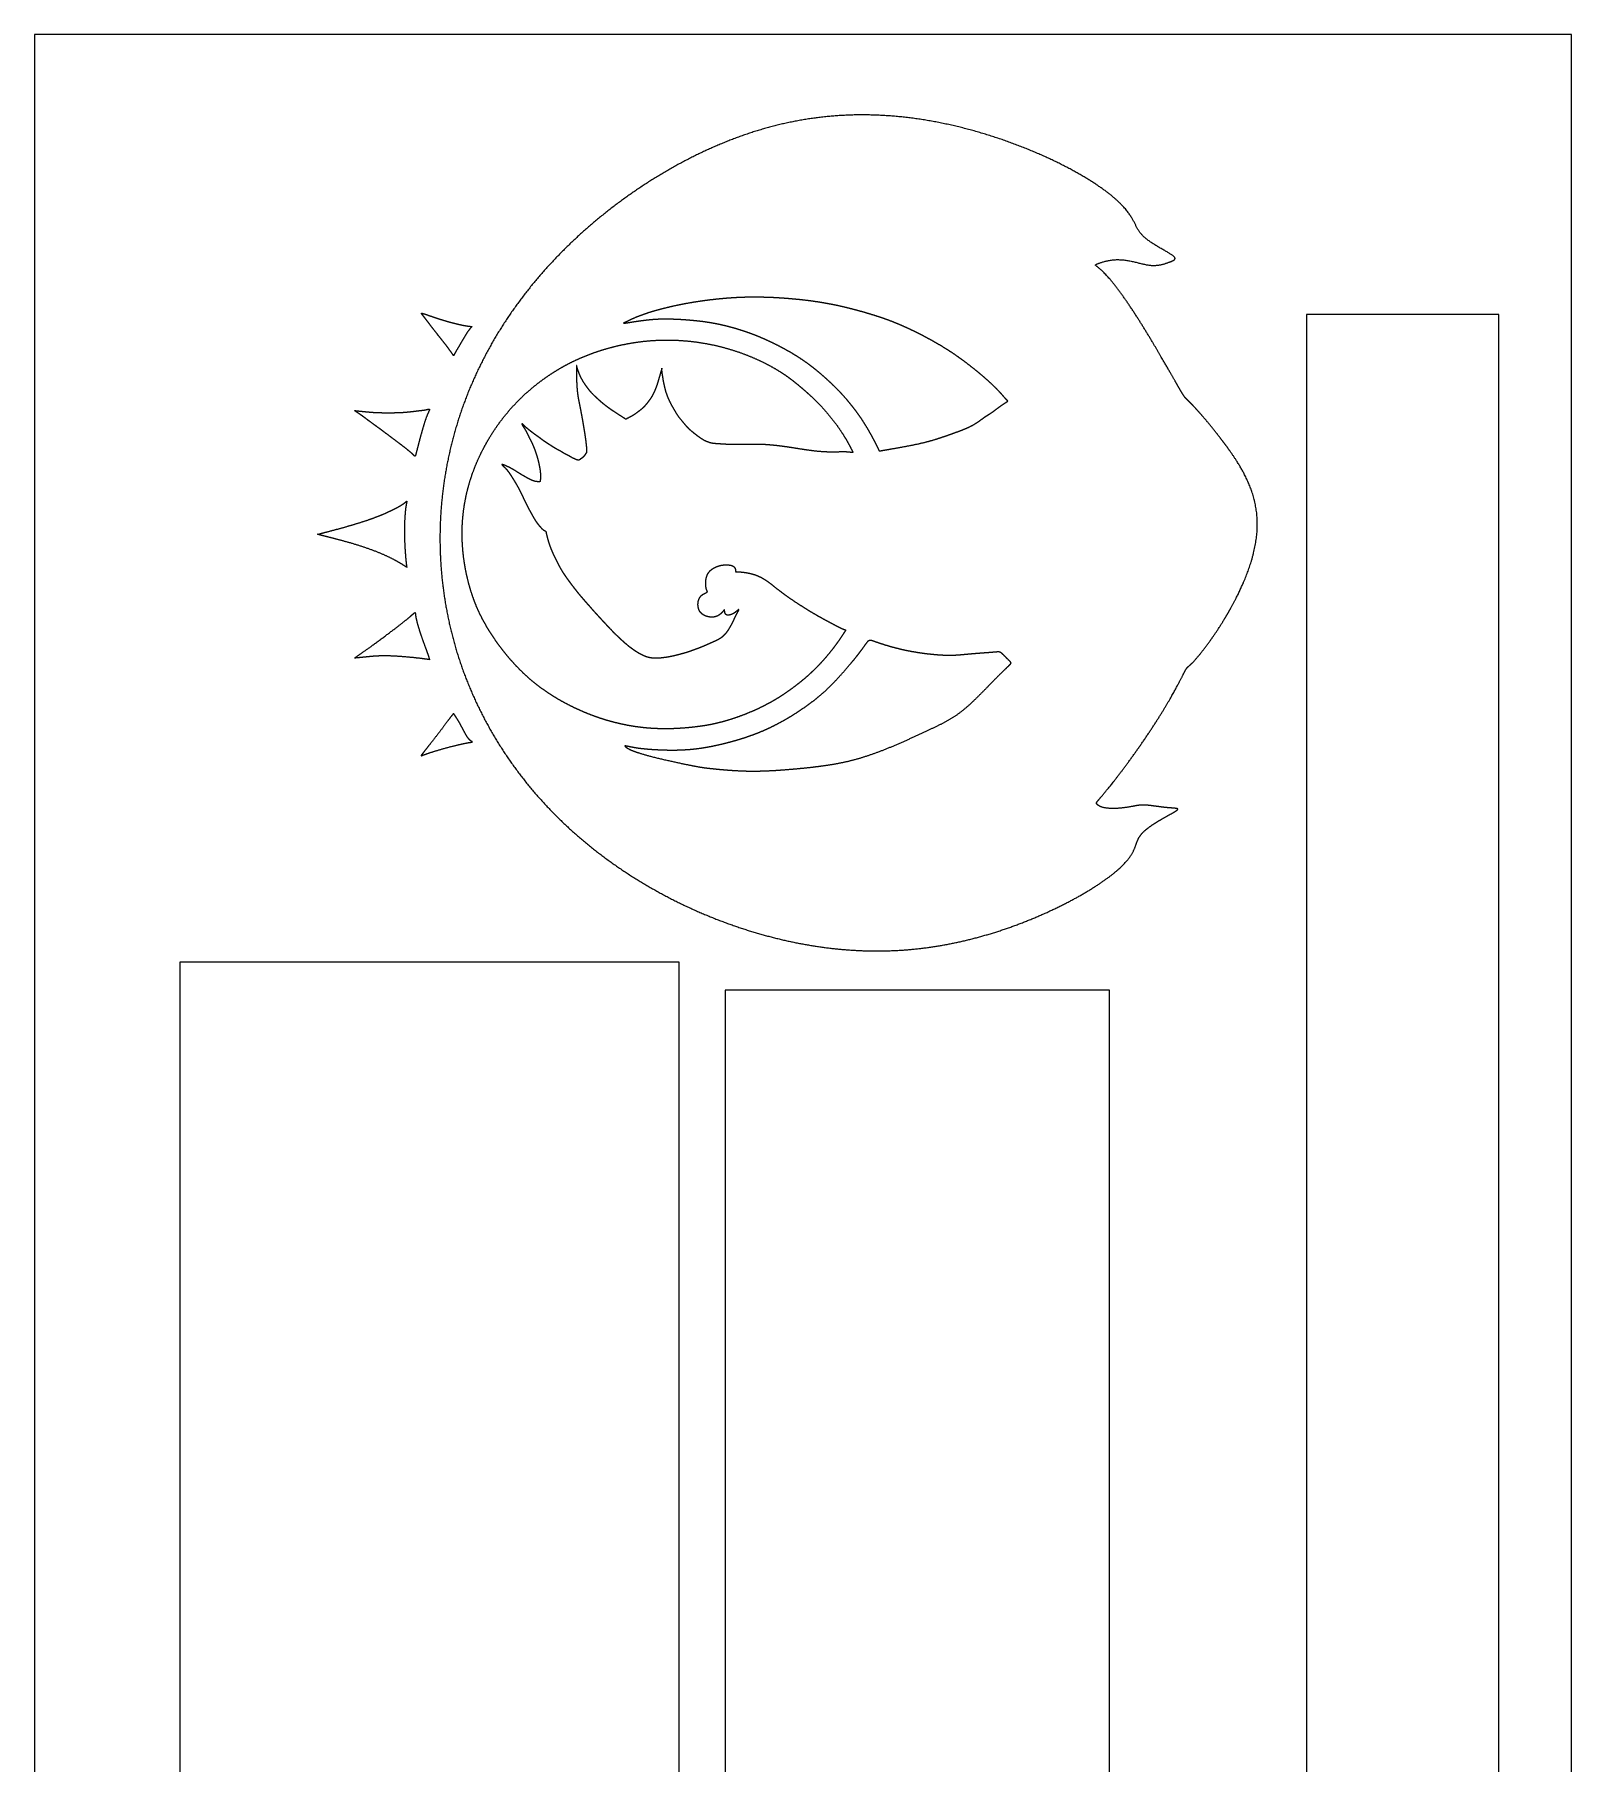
# Model space of a CAD drawing. Header units: centimetres. Extents: x 0 to 4, y 0 to 9.
# Drawn here: x 0 to 4, y 4.5 to 9 of the extents above; entities that cross this region are included whole.
import ezdxf

# ---------------------------------------------------------------- set-up
doc = ezdxf.new("R2010")
doc.units = ezdxf.units.CM
doc.header["$MEASUREMENT"] = 0
doc.layers.add('Chaveiro_TT v3_Sketch1', color=7, linetype='Continuous')
doc.layers.add('Chaveiro_TT v3_Sketch2', color=7, linetype='Continuous')

msp = doc.modelspace()

# ---------------------------------------------------------------- linework, layer by layer
at = {"layer": 'Chaveiro_TT v3_Sketch1'}
for p, q in [((4, 9), (0, 9)), ((0, 9), (0, 0)), ((4, 0), (4, 9)), ((3.3107, 8.2717), (3.3107, 0.7844)), ((3.8107, 8.2717), (3.3107, 8.2717)), ((3.8107, 0.7844), (3.8107, 8.2717)), ((0.378, 6.5858), (0.378, 2.4071)), ((1.678, 6.5858), (0.378, 6.5858)), ((1.678, 2.4071), (1.678, 6.5858)), ((2.7978, 6.5131), (1.7978, 6.5131)), ((1.7978, 6.5131), (1.7978, 2.4183)), ((2.7978, 2.4183), (2.7978, 6.5131))]:
    msp.add_line(p, q, dxfattribs=at)
at = {"layer": 'Chaveiro_TT v3_Sketch2'}
for points in [[(2.9748, 6.9824), (2.9739, 6.9814), (2.9706, 6.9788), (2.9611, 6.9732), (2.941, 6.9624), (2.9119, 6.9456), (2.888, 6.9283), (2.8742, 6.9123), (2.8682, 6.8971), (2.8638, 6.8809), (2.8544, 6.8622), (2.8365, 6.8403), (2.8085, 6.8152), (2.7705, 6.7879), (2.7238, 6.7594), (2.6705, 6.7311), (2.6125, 6.7043), (2.5515, 6.68), (2.4886, 6.6589), (2.4247, 6.6415), (2.3603, 6.6282), (2.2957, 6.6192), (2.2309, 6.6145), (2.1661, 6.6141), (2.1011, 6.6179), (2.036, 6.6258), (1.9706, 6.6376), (1.9052, 6.6534), (1.8399, 6.673), (1.775, 6.6963), (1.7108, 6.7234), (1.6477, 6.7542), (1.5859, 6.7886), (1.526, 6.8266), (1.4683, 6.8681), (1.4132, 6.913), (1.3611, 6.9613), (1.3122, 7.0128), (1.2669, 7.0673), (1.2255, 7.1247), (1.1881, 7.1847), (1.155, 7.2473), (1.1263, 7.312), (1.1023, 7.3786), (1.0829, 7.4469), (1.0685, 7.5165), (1.0589, 7.5871), (1.0543, 7.6583), (1.0547, 7.7297), (1.06, 7.8009), (1.0704, 7.8716), (1.0857, 7.9414), (1.1057, 8.0099), (1.1305, 8.0768), (1.1599, 8.1417), (1.1935, 8.2045), (1.2313, 8.2648), (1.273, 8.3226), (1.3182, 8.3777), (1.3666, 8.43), (1.4179, 8.4794), (1.4719, 8.5259), (1.5281, 8.5695), (1.5865, 8.6098), (1.6467, 8.647), (1.7087, 8.6806), (1.7723, 8.7106), (1.8376, 8.7365), (1.9048, 8.758), (1.9738, 8.7746), (2.0449, 8.7859), (2.1179, 8.7917), (2.1927, 8.7916), (2.269, 8.7856), (2.3462, 8.7738), (2.4234, 8.7564), (2.4994, 8.734), (2.5726, 8.7076), (2.6409, 8.6783), (2.7022, 8.6475), (2.7546, 8.6167), (2.7966, 8.5873), (2.8275, 8.5603), (2.848, 8.5365), (2.8602, 8.5162), (2.8679, 8.4987), (2.877, 8.4829), (2.8925, 8.4674), (2.916, 8.4519), (2.9424, 8.4372), (2.9634, 8.4253), (2.9718, 8.4171), (2.9659, 8.4121), (2.9522, 8.4071), (2.9357, 8.4014), (2.9174, 8.398), (2.8968, 8.3995), (2.8733, 8.4056), (2.8476, 8.4123), (2.821, 8.4156), (2.7958, 8.413), (2.7751, 8.4068), (2.7622, 8.4016), (2.7591, 8.3999), (2.7653, 8.3965), (2.7793, 8.3852), (2.7995, 8.3637), (2.8246, 8.3317), (2.8529, 8.2909), (2.8826, 8.2445), (2.9118, 8.1963), (2.9384, 8.1508), (2.9607, 8.1119), (2.9773, 8.0825), (2.9883, 8.0637), (2.9946, 8.0544), (2.9993, 8.0499), (3.0069, 8.0432), (3.02, 8.0295), (3.0392, 8.0078), (3.0635, 7.9787), (3.091, 7.9443), (3.1189, 7.9065), (3.1446, 7.8661), (3.1656, 7.8233), (3.1795, 7.7778), (3.1848, 7.729), (3.1805, 7.677), (3.1666, 7.622), (3.1444, 7.5655), (3.1165, 7.5103), (3.0862, 7.4598), (3.0572, 7.4175), (3.0327, 7.3858), (3.015, 7.3658), (3.0047, 7.3563), (2.9998, 7.3528), (2.9962, 7.3476), (2.9898, 7.3346), (2.9779, 7.3112), (2.9593, 7.277), (2.9338, 7.2339), (2.9026, 7.1852), (2.8683, 7.1352), (2.8342, 7.0886), (2.8041, 7.0496), (2.781, 7.0215), (2.767, 7.0052), (2.7622, 6.9992), (2.764, 6.9979), (2.768, 6.9934), (2.7783, 6.9878), (2.7977, 6.9849), (2.8223, 6.9855), (2.846, 6.9887), (2.8642, 6.9924), (2.8785, 6.9949), (2.8933, 6.9948), (2.9124, 6.9922), (2.9351, 6.9889), (2.9578, 6.9867), (2.9714, 6.9862), (2.9758, 6.9851), (2.9756, 6.9835), (2.9748, 6.9824)], [(2.5278, 8.0423), (2.5268, 8.0417), (2.5247, 8.0404), (2.5208, 8.0379), (2.5147, 8.0336), (2.5063, 8.0273), (2.498, 8.0211), (2.4906, 8.0157), (2.4843, 8.0116), (2.4789, 8.0084), (2.474, 8.0053), (2.469, 8.0017), (2.4634, 7.9975), (2.4568, 7.9926), (2.4489, 7.9874), (2.4398, 7.9822), (2.4295, 7.9771), (2.4183, 7.9723), (2.4068, 7.9679), (2.3951, 7.9637), (2.3837, 7.9596), (2.3725, 7.9557), (2.3612, 7.9518), (2.3495, 7.9479), (2.3368, 7.944), (2.3228, 7.9401), (2.3071, 7.9363), (2.2899, 7.9326), (2.2717, 7.929), (2.2536, 7.9257), (2.2366, 7.9228), (2.2221, 7.9202), (2.2109, 7.9183), (2.2034, 7.9169), (2.1995, 7.9164), (2.198, 7.9167), (2.1973, 7.9179), (2.1964, 7.9199), (2.1952, 7.9225), (2.1938, 7.9257), (2.1917, 7.9299), (2.1889, 7.9356), (2.1852, 7.9427), (2.1808, 7.951), (2.1758, 7.9602), (2.1704, 7.9698), (2.1647, 7.9794), (2.1588, 7.989), (2.1528, 7.9983), (2.1466, 8.0074), (2.1402, 8.0164), (2.1336, 8.0253), (2.1267, 8.0342), (2.1195, 8.0431), (2.112, 8.052), (2.1041, 8.061), (2.0958, 8.07), (2.0871, 8.0789), (2.0782, 8.0877), (2.069, 8.0965), (2.0597, 8.105), (2.0503, 8.1134), (2.0409, 8.1215), (2.0314, 8.1293), (2.0218, 8.1368), (2.012, 8.1442), (2.0021, 8.1513), (1.9918, 8.1582), (1.9812, 8.165), (1.9703, 8.1716), (1.9593, 8.1779), (1.9481, 8.1841), (1.937, 8.19), (1.9259, 8.1955), (1.915, 8.2008), (1.9042, 8.2058), (1.8936, 8.2105), (1.883, 8.215), (1.8722, 8.2193), (1.8613, 8.2234), (1.8501, 8.2273), (1.8387, 8.231), (1.8272, 8.2346), (1.8155, 8.2379), (1.8038, 8.2411), (1.7922, 8.2439), (1.7806, 8.2465), (1.7691, 8.2488), (1.7577, 8.2508), (1.7463, 8.2526), (1.7348, 8.2541), (1.7233, 8.2554), (1.7116, 8.2565), (1.7, 8.2575), (1.6883, 8.2584), (1.6767, 8.2591), (1.665, 8.2596), (1.6533, 8.26), (1.6413, 8.2602), (1.6289, 8.26), (1.616, 8.2594), (1.6025, 8.2583), (1.5887, 8.2568), (1.575, 8.255), (1.562, 8.253), (1.5507, 8.2512), (1.5418, 8.2498), (1.5358, 8.2489), (1.5327, 8.2486), (1.532, 8.2487), (1.5328, 8.2491), (1.535, 8.2499), (1.5387, 8.2516), (1.5439, 8.2542), (1.5508, 8.2576), (1.5592, 8.2615), (1.5691, 8.2656), (1.5802, 8.2699), (1.5923, 8.2741), (1.605, 8.2781), (1.618, 8.2819), (1.6312, 8.2855), (1.6444, 8.2888), (1.6575, 8.2919), (1.6706, 8.2948), (1.6838, 8.2975), (1.6971, 8.3), (1.7106, 8.3024), (1.7245, 8.3046), (1.7387, 8.3067), (1.7532, 8.3086), (1.7679, 8.3104), (1.7827, 8.3119), (1.7975, 8.3133), (1.8123, 8.3144), (1.827, 8.3153), (1.8416, 8.3159), (1.856, 8.3163), (1.8703, 8.3165), (1.8844, 8.3164), (1.8984, 8.3161), (1.9123, 8.3157), (1.9262, 8.3151), (1.94, 8.3143), (1.9539, 8.3133), (1.9677, 8.3122), (1.9815, 8.311), (1.9954, 8.3096), (2.0092, 8.308), (2.0231, 8.3062), (2.0369, 8.3042), (2.0508, 8.302), (2.0645, 8.2996), (2.0782, 8.297), (2.0918, 8.2942), (2.1052, 8.2912), (2.1183, 8.288), (2.1312, 8.2847), (2.1437, 8.2814), (2.1558, 8.278), (2.1676, 8.2746), (2.1791, 8.2711), (2.1903, 8.2676), (2.2013, 8.264), (2.2122, 8.2603), (2.2231, 8.2563), (2.2341, 8.2521), (2.2453, 8.2476), (2.2567, 8.2428), (2.2683, 8.2376), (2.2802, 8.2321), (2.2923, 8.2263), (2.3045, 8.2202), (2.3168, 8.2138), (2.329, 8.2072), (2.3411, 8.2005), (2.3529, 8.1938), (2.3642, 8.187), (2.3751, 8.1803), (2.3855, 8.1736), (2.3954, 8.1669), (2.4048, 8.1603), (2.414, 8.1537), (2.4229, 8.1471), (2.4317, 8.1403), (2.4406, 8.1334), (2.4495, 8.1263), (2.4586, 8.1188), (2.4678, 8.1111), (2.477, 8.1031), (2.4861, 8.095), (2.4947, 8.087), (2.5025, 8.0793), (2.5094, 8.0723), (2.515, 8.0662), (2.5196, 8.0609), (2.5234, 8.0564), (2.5268, 8.0527), (2.53, 8.0496), (2.5324, 8.0473), (2.5333, 8.0458), (2.5323, 8.0449), (2.5304, 8.0439), (2.5287, 8.0429), (2.5278, 8.0423)], [(1.0915, 8.1662), (1.0917, 8.1666), (1.0923, 8.1676), (1.0933, 8.1695), (1.0953, 8.1729), (1.0986, 8.1786), (1.1027, 8.1855), (1.1072, 8.1932), (1.112, 8.2013), (1.1167, 8.2093), (1.1213, 8.217), (1.1256, 8.2238), (1.1294, 8.2295), (1.1328, 8.234), (1.1355, 8.2371), (1.1375, 8.239), (1.1386, 8.24), (1.1386, 8.2403), (1.1374, 8.2403), (1.135, 8.2405), (1.1315, 8.2408), (1.1271, 8.2413), (1.1221, 8.2421), (1.1167, 8.2431), (1.111, 8.2443), (1.1052, 8.2455), (1.0994, 8.2469), (1.0936, 8.2483), (1.0877, 8.2498), (1.0818, 8.2514), (1.0756, 8.2531), (1.069, 8.255), (1.0621, 8.2571), (1.0546, 8.2594), (1.0467, 8.262), (1.0386, 8.2647), (1.0307, 8.2674), (1.0233, 8.2699), (1.0169, 8.2721), (1.0119, 8.2738), (1.0086, 8.2747), (1.007, 8.2747), (1.007, 8.2738), (1.0082, 8.272), (1.0103, 8.2693), (1.0131, 8.2658), (1.0164, 8.2616), (1.02, 8.2569), (1.0239, 8.2518), (1.0279, 8.2464), (1.0321, 8.2409), (1.0364, 8.2353), (1.0409, 8.2295), (1.0456, 8.2236), (1.0503, 8.2176), (1.0552, 8.2114), (1.0602, 8.2052), (1.0651, 8.1991), (1.0697, 8.1931), (1.0741, 8.1874), (1.078, 8.1822), (1.0813, 8.1775), (1.0841, 8.1736), (1.0863, 8.1704), (1.088, 8.168), (1.0893, 8.1664), (1.0902, 8.1654), (1.0907, 8.1648), (1.0908, 8.1645), (1.0907, 8.1642), (1.0905, 8.164), (1.0906, 8.1644), (1.0909, 8.1651), (1.0913, 8.1658), (1.0915, 8.1662)], [(2.1096, 7.4506), (2.1092, 7.4508), (2.1083, 7.4511), (2.1066, 7.4517), (2.1034, 7.453), (2.0983, 7.4554), (2.0923, 7.4583), (2.0858, 7.4617), (2.0791, 7.4652), (2.0724, 7.4688), (2.0658, 7.4723), (2.0593, 7.4758), (2.0527, 7.4793), (2.046, 7.483), (2.0391, 7.4869), (2.0317, 7.4911), (2.0238, 7.4957), (2.0155, 7.5007), (2.0067, 7.506), (1.9977, 7.5117), (1.9885, 7.5176), (1.9793, 7.5236), (1.9704, 7.5297), (1.9618, 7.5356), (1.9537, 7.5414), (1.9463, 7.5469), (1.9395, 7.552), (1.9333, 7.5568), (1.9278, 7.5612), (1.9227, 7.5652), (1.918, 7.569), (1.9136, 7.5724), (1.9093, 7.5756), (1.905, 7.5786), (1.9008, 7.5814), (1.8966, 7.584), (1.8924, 7.5864), (1.888, 7.5886), (1.8835, 7.5907), (1.8787, 7.5927), (1.8732, 7.5946), (1.8671, 7.5963), (1.8603, 7.5979), (1.8529, 7.5994), (1.8453, 7.6006), (1.8382, 7.6013), (1.8322, 7.6016), (1.8279, 7.6015), (1.8254, 7.6011), (1.8247, 7.601), (1.8248, 7.602), (1.8248, 7.6046), (1.8242, 7.6082), (1.8227, 7.612), (1.8202, 7.6151), (1.8169, 7.6173), (1.8129, 7.6187), (1.8085, 7.6194), (1.8039, 7.6198), (1.7992, 7.6199), (1.7944, 7.6197), (1.7895, 7.6191), (1.7846, 7.6182), (1.7796, 7.6168), (1.7747, 7.6149), (1.7699, 7.6127), (1.7654, 7.6101), (1.7613, 7.6071), (1.7577, 7.6039), (1.7546, 7.6002), (1.752, 7.5961), (1.7499, 7.5915), (1.7484, 7.5865), (1.7474, 7.5812), (1.7468, 7.5756), (1.7467, 7.5701), (1.747, 7.5649), (1.7476, 7.5603), (1.7486, 7.5565), (1.7496, 7.5535), (1.7507, 7.5515), (1.7513, 7.5503), (1.751, 7.5493), (1.7495, 7.5483), (1.747, 7.5469), (1.7437, 7.5453), (1.7403, 7.5435), (1.737, 7.5413), (1.7341, 7.5386), (1.7316, 7.5354), (1.7296, 7.5317), (1.728, 7.5274), (1.727, 7.5226), (1.7265, 7.5177), (1.7267, 7.5127), (1.7275, 7.5078), (1.7289, 7.5033), (1.7309, 7.4991), (1.7335, 7.4954), (1.7367, 7.4922), (1.7404, 7.4895), (1.7446, 7.4873), (1.7492, 7.4856), (1.7541, 7.4843), (1.7592, 7.4835), (1.7646, 7.4834), (1.7699, 7.484), (1.7751, 7.4855), (1.7801, 7.488), (1.7847, 7.4913), (1.7886, 7.495), (1.7917, 7.4985), (1.7939, 7.5014), (1.7952, 7.503), (1.7958, 7.5029), (1.796, 7.501), (1.7962, 7.4981), (1.7967, 7.4951), (1.7976, 7.4928), (1.7988, 7.4912), (1.8001, 7.49), (1.8016, 7.4891), (1.8036, 7.4886), (1.8062, 7.4887), (1.8092, 7.4893), (1.8122, 7.49), (1.815, 7.4909), (1.8178, 7.4923), (1.8209, 7.4942), (1.8244, 7.4969), (1.828, 7.4998), (1.8311, 7.5023), (1.833, 7.5037), (1.8335, 7.5034), (1.8326, 7.5013), (1.8308, 7.4979), (1.8286, 7.4936), (1.8261, 7.4888), (1.8238, 7.4841), (1.8217, 7.4798), (1.8199, 7.476), (1.8183, 7.4726), (1.8167, 7.4694), (1.8151, 7.4661), (1.8132, 7.4627), (1.8113, 7.4591), (1.8091, 7.4555), (1.8069, 7.4519), (1.8046, 7.4484), (1.8022, 7.4452), (1.7997, 7.4421), (1.7971, 7.4391), (1.7944, 7.4364), (1.7915, 7.4338), (1.7884, 7.4314), (1.7851, 7.4292), (1.7816, 7.4271), (1.778, 7.4253), (1.7745, 7.4236), (1.7712, 7.422), (1.7681, 7.4206), (1.7651, 7.4193), (1.7621, 7.4179), (1.759, 7.4165), (1.7557, 7.415), (1.7524, 7.4135), (1.7492, 7.4121), (1.7459, 7.4107), (1.7428, 7.4094), (1.7398, 7.4081), (1.7368, 7.4069), (1.7338, 7.4057), (1.7309, 7.4045), (1.728, 7.4034), (1.725, 7.4023), (1.722, 7.4012), (1.7188, 7.4001), (1.7154, 7.3988), (1.7118, 7.3975), (1.7081, 7.3962), (1.7045, 7.3949), (1.7011, 7.3937), (1.6978, 7.3927), (1.6945, 7.3916), (1.6909, 7.3906), (1.6871, 7.3896), (1.6832, 7.3885), (1.6793, 7.3875), (1.6757, 7.3866), (1.6725, 7.3857), (1.6695, 7.3849), (1.6664, 7.3841), (1.6627, 7.3833), (1.658, 7.3823), (1.6525, 7.3812), (1.6461, 7.3801), (1.6391, 7.3791), (1.6319, 7.3782), (1.6246, 7.3776), (1.6176, 7.3774), (1.611, 7.3775), (1.6048, 7.3781), (1.599, 7.3792), (1.5935, 7.3807), (1.5882, 7.3826), (1.5829, 7.3849), (1.5777, 7.3875), (1.5724, 7.3904), (1.5672, 7.3936), (1.5621, 7.3969), (1.557, 7.4004), (1.552, 7.404), (1.5472, 7.4077), (1.5425, 7.4115), (1.5379, 7.4153), (1.5333, 7.4192), (1.5289, 7.4233), (1.5244, 7.4273), (1.52, 7.4315), (1.5156, 7.4357), (1.5112, 7.4401), (1.5067, 7.4445), (1.5024, 7.4489), (1.498, 7.4534), (1.4937, 7.4579), (1.4895, 7.4625), (1.4853, 7.4669), (1.4813, 7.4713), (1.4773, 7.4756), (1.4734, 7.4798), (1.4696, 7.4839), (1.4659, 7.488), (1.4622, 7.4921), (1.4584, 7.4962), (1.4547, 7.5003), (1.4509, 7.5046), (1.4471, 7.5089), (1.4433, 7.5132), (1.4395, 7.5176), (1.4356, 7.522), (1.4318, 7.5264), (1.428, 7.5308), (1.4242, 7.5351), (1.4204, 7.5395), (1.4167, 7.544), (1.4129, 7.5486), (1.4092, 7.5533), (1.4054, 7.5581), (1.4017, 7.5629), (1.398, 7.5678), (1.3944, 7.5726), (1.3908, 7.5775), (1.3873, 7.5822), (1.3839, 7.587), (1.3805, 7.5918), (1.3771, 7.5968), (1.3737, 7.6021), (1.3703, 7.6077), (1.3669, 7.6137), (1.3636, 7.6199), (1.3603, 7.6262), (1.3572, 7.6325), (1.3543, 7.6385), (1.3516, 7.6441), (1.3492, 7.6492), (1.3471, 7.6539), (1.3451, 7.6584), (1.3433, 7.663), (1.3414, 7.6681), (1.3394, 7.6739), (1.3374, 7.6804), (1.3353, 7.6873), (1.3335, 7.6941), (1.3321, 7.6999), (1.3312, 7.7041), (1.3308, 7.7065), (1.3305, 7.7073), (1.3296, 7.7077), (1.3278, 7.7086), (1.3252, 7.7102), (1.3226, 7.7121), (1.3203, 7.7141), (1.3183, 7.7162), (1.3162, 7.7186), (1.314, 7.7212), (1.3115, 7.7242), (1.3089, 7.7274), (1.3064, 7.7307), (1.304, 7.7341), (1.3018, 7.7376), (1.2996, 7.7413), (1.2974, 7.7452), (1.2951, 7.7492), (1.2928, 7.7535), (1.2904, 7.7577), (1.288, 7.762), (1.2858, 7.7662), (1.2836, 7.7703), (1.2815, 7.7743), (1.2794, 7.7785), (1.2773, 7.783), (1.275, 7.7879), (1.2724, 7.7932), (1.2697, 7.7989), (1.2668, 7.8049), (1.2638, 7.8109), (1.2608, 7.8168), (1.2578, 7.8224), (1.255, 7.8275), (1.2522, 7.8323), (1.2495, 7.8368), (1.2468, 7.8412), (1.244, 7.8457), (1.2412, 7.8502), (1.2381, 7.855), (1.2349, 7.8598), (1.2315, 7.8645), (1.228, 7.8688), (1.2246, 7.8726), (1.2213, 7.8757), (1.2185, 7.8781), (1.2165, 7.8798), (1.2155, 7.881), (1.2159, 7.8814), (1.2178, 7.881), (1.221, 7.8799), (1.225, 7.8782), (1.2295, 7.8762), (1.2339, 7.8741), (1.2382, 7.872), (1.2422, 7.8699), (1.2459, 7.8678), (1.2495, 7.8657), (1.253, 7.8635), (1.2566, 7.8612), (1.2603, 7.8588), (1.2641, 7.8564), (1.2682, 7.854), (1.2723, 7.8516), (1.2764, 7.8492), (1.2804, 7.847), (1.2842, 7.8449), (1.2879, 7.843), (1.2913, 7.8413), (1.2945, 7.8398), (1.2977, 7.8385), (1.301, 7.8374), (1.3044, 7.8367), (1.3078, 7.8362), (1.3111, 7.8361), (1.3137, 7.8361), (1.3152, 7.8363), (1.3157, 7.8367), (1.3159, 7.838), (1.3162, 7.8403), (1.3166, 7.8441), (1.3169, 7.8493), (1.3167, 7.856), (1.316, 7.864), (1.3146, 7.873), (1.3127, 7.8825), (1.3104, 7.8922), (1.3077, 7.9017), (1.3049, 7.9106), (1.3021, 7.9186), (1.2994, 7.9255), (1.297, 7.9313), (1.2947, 7.9362), (1.2927, 7.9404), (1.2907, 7.9441), (1.2889, 7.9477), (1.2871, 7.9512), (1.2854, 7.9548), (1.2835, 7.9586), (1.2817, 7.9625), (1.2797, 7.9664), (1.2777, 7.9703), (1.2755, 7.974), (1.2733, 7.9775), (1.2712, 7.9806), (1.2694, 7.9832), (1.2682, 7.9854), (1.2679, 7.9868), (1.2687, 7.9871), (1.2704, 7.986), (1.2729, 7.9836), (1.2758, 7.9807), (1.2789, 7.9777), (1.282, 7.975), (1.2849, 7.9726), (1.2875, 7.9705), (1.29, 7.9685), (1.2925, 7.9666), (1.2951, 7.9646), (1.2979, 7.9624), (1.3009, 7.9602), (1.304, 7.958), (1.3069, 7.9559), (1.3094, 7.9541), (1.3117, 7.9525), (1.3138, 7.951), (1.316, 7.9494), (1.3183, 7.9476), (1.3209, 7.9457), (1.3235, 7.9437), (1.3262, 7.9417), (1.329, 7.9398), (1.3319, 7.9379), (1.3348, 7.936), (1.3377, 7.9341), (1.3407, 7.9322), (1.3438, 7.9303), (1.3468, 7.9283), (1.3498, 7.9264), (1.3528, 7.9245), (1.3556, 7.9227), (1.3584, 7.9212), (1.3611, 7.9197), (1.3637, 7.9183), (1.3663, 7.917), (1.369, 7.9155), (1.3718, 7.9139), (1.3746, 7.9122), (1.3775, 7.9103), (1.3804, 7.9086), (1.3832, 7.907), (1.3858, 7.9057), (1.3883, 7.9046), (1.3908, 7.9033), (1.3933, 7.9019), (1.3956, 7.9005), (1.3979, 7.8992), (1.4, 7.8981), (1.4021, 7.8971), (1.4044, 7.896), (1.4068, 7.8948), (1.4093, 7.8937), (1.4117, 7.893), (1.4137, 7.8926), (1.415, 7.8923), (1.4159, 7.8919), (1.4171, 7.8923), (1.4192, 7.8938), (1.4216, 7.8956), (1.4241, 7.8972), (1.4262, 7.8986), (1.4283, 7.9005), (1.4306, 7.9032), (1.4329, 7.9068), (1.4349, 7.9099), (1.4362, 7.9118), (1.4367, 7.9121), (1.4368, 7.9124), (1.4368, 7.914), (1.4368, 7.9171), (1.4366, 7.9215), (1.4361, 7.9272), (1.4355, 7.9338), (1.4346, 7.9414), (1.4335, 7.9497), (1.4322, 7.9585), (1.4307, 7.9678), (1.4292, 7.9773), (1.4276, 7.9868), (1.426, 7.9963), (1.4243, 8.0054), (1.4228, 8.014), (1.4212, 8.022), (1.4198, 8.0294), (1.4184, 8.0362), (1.4171, 8.0424), (1.4159, 8.0483), (1.4149, 8.0541), (1.4139, 8.0602), (1.413, 8.0668), (1.4122, 8.0742), (1.4116, 8.0825), (1.411, 8.0915), (1.4106, 8.101), (1.4103, 8.1104), (1.4101, 8.1192), (1.4102, 8.1268), (1.4103, 8.1327), (1.4106, 8.1367), (1.4109, 8.1387), (1.4111, 8.1391), (1.4111, 8.1386), (1.4112, 8.137), (1.4119, 8.1342), (1.4129, 8.1304), (1.4144, 8.1261), (1.416, 8.1217), (1.4177, 8.1173), (1.4194, 8.1131), (1.4213, 8.1091), (1.4233, 8.105), (1.4256, 8.1009), (1.4281, 8.0966), (1.4309, 8.0922), (1.4338, 8.0878), (1.4368, 8.0835), (1.4399, 8.0793), (1.443, 8.0753), (1.4461, 8.0716), (1.4492, 8.0681), (1.4522, 8.0648), (1.4553, 8.0617), (1.4584, 8.0587), (1.4615, 8.0557), (1.4648, 8.0526), (1.4683, 8.0494), (1.4721, 8.046), (1.4764, 8.0422), (1.4813, 8.0382), (1.4868, 8.0338), (1.493, 8.0291), (1.4999, 8.0242), (1.5072, 8.0192), (1.5147, 8.0143), (1.5217, 8.0098), (1.5279, 8.0058), (1.5329, 8.0026), (1.5364, 8.0003), (1.5383, 7.9989), (1.5391, 7.9984), (1.5393, 7.9986), (1.5399, 7.9992), (1.5415, 8.0002), (1.5442, 8.0016), (1.5476, 8.0032), (1.5513, 8.0051), (1.555, 8.0072), (1.5586, 8.0095), (1.562, 8.0117), (1.5651, 8.0139), (1.568, 8.016), (1.5708, 8.0181), (1.5736, 8.0202), (1.5765, 8.0224), (1.5794, 8.0248), (1.5825, 8.0275), (1.5855, 8.0304), (1.5885, 8.0336), (1.5914, 8.037), (1.5942, 8.0405), (1.5969, 8.0439), (1.5994, 8.0472), (1.6017, 8.0505), (1.6038, 8.0537), (1.6059, 8.057), (1.608, 8.0606), (1.61, 8.0644), (1.6119, 8.0685), (1.6138, 8.0725), (1.6155, 8.0766), (1.6171, 8.0807), (1.6186, 8.0847), (1.6201, 8.0889), (1.6215, 8.0934), (1.623, 8.0982), (1.6245, 8.1033), (1.626, 8.1085), (1.6275, 8.1135), (1.6288, 8.1181), (1.63, 8.1221), (1.6309, 8.1253), (1.6317, 8.1279), (1.6323, 8.1299), (1.6327, 8.1313), (1.6328, 8.1316), (1.6327, 8.1305), (1.6327, 8.1277), (1.633, 8.1234), (1.6336, 8.1179), (1.6346, 8.1115), (1.6357, 8.1048), (1.6369, 8.0982), (1.6382, 8.0919), (1.6394, 8.0862), (1.6406, 8.0809), (1.6418, 8.0759), (1.6431, 8.0712), (1.6446, 8.0664), (1.6463, 8.0617), (1.6481, 8.0569), (1.6501, 8.052), (1.6523, 8.0471), (1.6547, 8.0424), (1.6571, 8.0377), (1.6596, 8.0332), (1.662, 8.0289), (1.6643, 8.0248), (1.6666, 8.0208), (1.6688, 8.017), (1.671, 8.0134), (1.6733, 8.0098), (1.6757, 8.0064), (1.6782, 8.0029), (1.6809, 7.9995), (1.6837, 7.9962), (1.6865, 7.9928), (1.6893, 7.9895), (1.692, 7.9861), (1.6948, 7.9828), (1.6977, 7.9794), (1.7008, 7.9761), (1.7042, 7.9729), (1.7077, 7.9696), (1.7114, 7.9665), (1.715, 7.9635), (1.7187, 7.9605), (1.7223, 7.9577), (1.7258, 7.955), (1.7293, 7.9524), (1.7328, 7.9499), (1.7364, 7.9475), (1.74, 7.9453), (1.7435, 7.9433), (1.7468, 7.9417), (1.7498, 7.9404), (1.7524, 7.9394), (1.7549, 7.9386), (1.7571, 7.9378), (1.7594, 7.9371), (1.7619, 7.9364), (1.7649, 7.9359), (1.7684, 7.9355), (1.7725, 7.9352), (1.7768, 7.9349), (1.7813, 7.9346), (1.7859, 7.9343), (1.7903, 7.934), (1.7945, 7.9337), (1.7986, 7.9335), (1.8026, 7.9333), (1.8069, 7.9333), (1.8115, 7.9333), (1.8169, 7.9333), (1.823, 7.9333), (1.8298, 7.9333), (1.8369, 7.9332), (1.8439, 7.9331), (1.8505, 7.933), (1.8563, 7.9329), (1.861, 7.9328), (1.8649, 7.9327), (1.8681, 7.9327), (1.8712, 7.9327), (1.8746, 7.9328), (1.8786, 7.9329), (1.883, 7.933), (1.8879, 7.933), (1.8929, 7.933), (1.8979, 7.9328), (1.9026, 7.9326), (1.9071, 7.9323), (1.9112, 7.9319), (1.915, 7.9316), (1.9186, 7.9313), (1.9223, 7.9309), (1.9262, 7.9306), (1.9306, 7.9301), (1.9357, 7.9296), (1.9415, 7.9289), (1.9482, 7.928), (1.9557, 7.927), (1.9639, 7.9257), (1.9728, 7.9244), (1.9824, 7.9229), (1.9924, 7.9213), (2.0028, 7.9197), (2.0134, 7.9181), (2.0242, 7.9167), (2.0349, 7.9154), (2.0456, 7.9144), (2.056, 7.9137), (2.0661, 7.9133), (2.0757, 7.9132), (2.0848, 7.9133), (2.0933, 7.9135), (2.1011, 7.9137), (2.1082, 7.9137), (2.1145, 7.9135), (2.1199, 7.9131), (2.1243, 7.9124), (2.1276, 7.9118), (2.1296, 7.9117), (2.1301, 7.9125), (2.1294, 7.9143), (2.128, 7.9168), (2.1264, 7.9197), (2.1247, 7.9229), (2.1229, 7.9264), (2.1209, 7.9304), (2.1184, 7.9353), (2.1153, 7.9411), (2.1114, 7.9478), (2.1068, 7.9554), (2.1014, 7.9637), (2.0954, 7.9728), (2.0887, 7.9822), (2.0816, 7.9919), (2.074, 8.0017), (2.0662, 8.0113), (2.0583, 8.0205), (2.0504, 8.0294), (2.0425, 8.0377), (2.0349, 8.0455), (2.0275, 8.0527), (2.0204, 8.0593), (2.0137, 8.0654), (2.0073, 8.0711), (2.0013, 8.0763), (1.9956, 8.0812), (1.9901, 8.0858), (1.9848, 8.0902), (1.9795, 8.0945), (1.9741, 8.0988), (1.9684, 8.1031), (1.9625, 8.1076), (1.956, 8.1122), (1.9491, 8.1169), (1.9415, 8.1218), (1.9332, 8.1269), (1.9243, 8.1322), (1.9147, 8.1376), (1.9044, 8.143), (1.8935, 8.1485), (1.882, 8.1539), (1.8698, 8.1593), (1.8572, 8.1645), (1.8441, 8.1695), (1.8307, 8.1743), (1.8168, 8.1789), (1.8027, 8.1831), (1.7884, 8.187), (1.7739, 8.1905), (1.7592, 8.1937), (1.7445, 8.1964), (1.7298, 8.1988), (1.7152, 8.2008), (1.7006, 8.2024), (1.6861, 8.2036), (1.6718, 8.2044), (1.6576, 8.2049), (1.6437, 8.205), (1.63, 8.2048), (1.6166, 8.2042), (1.6034, 8.2034), (1.5905, 8.2022), (1.5779, 8.2008), (1.5655, 8.1991), (1.5534, 8.1972), (1.5415, 8.1951), (1.5299, 8.1927), (1.5185, 8.1902), (1.5072, 8.1875), (1.4962, 8.1846), (1.4853, 8.1815), (1.4746, 8.1782), (1.4639, 8.1748), (1.4534, 8.1711), (1.4429, 8.1672), (1.4325, 8.1631), (1.4222, 8.1588), (1.4118, 8.1541), (1.4015, 8.1493), (1.3912, 8.1441), (1.3809, 8.1386), (1.3706, 8.1329), (1.3603, 8.1268), (1.3501, 8.1205), (1.3399, 8.1138), (1.3298, 8.1069), (1.3198, 8.0997), (1.3099, 8.0922), (1.3001, 8.0844), (1.2905, 8.0764), (1.2811, 8.0682), (1.272, 8.0598), (1.263, 8.0512), (1.2543, 8.0424), (1.2459, 8.0334), (1.2377, 8.0243), (1.2298, 8.0151), (1.2222, 8.0057), (1.2148, 7.9962), (1.2077, 7.9866), (1.2009, 7.9769), (1.1943, 7.9671), (1.188, 7.9572), (1.182, 7.9472), (1.1761, 7.9372), (1.1706, 7.927), (1.1652, 7.9168), (1.1601, 7.9065), (1.1553, 7.8961), (1.1506, 7.8855), (1.1462, 7.8749), (1.1421, 7.8641), (1.1382, 7.8532), (1.1345, 7.8421), (1.1311, 7.8309), (1.128, 7.8195), (1.1251, 7.808), (1.1225, 7.7963), (1.1202, 7.7845), (1.1182, 7.7725), (1.1164, 7.7604), (1.1151, 7.7481), (1.114, 7.7358), (1.1132, 7.7234), (1.1128, 7.7109), (1.1127, 7.6983), (1.113, 7.6858), (1.1135, 7.6732), (1.1144, 7.6607), (1.1156, 7.6482), (1.1171, 7.6359), (1.1189, 7.6237), (1.121, 7.6116), (1.1232, 7.5998), (1.1257, 7.5883), (1.1285, 7.5769), (1.1314, 7.5659), (1.1345, 7.5552), (1.1378, 7.5447), (1.1413, 7.5345), (1.1449, 7.5246), (1.1487, 7.515), (1.1527, 7.5056), (1.1569, 7.4963), (1.1613, 7.4872), (1.166, 7.4781), (1.1708, 7.4692), (1.1759, 7.4603), (1.1812, 7.4513), (1.1868, 7.4424), (1.1926, 7.4335), (1.1987, 7.4245), (1.205, 7.4155), (1.2116, 7.4066), (1.2184, 7.3977), (1.2254, 7.3889), (1.2326, 7.3801), (1.24, 7.3715), (1.2476, 7.363), (1.2553, 7.3547), (1.2633, 7.3466), (1.2714, 7.3386), (1.2796, 7.3309), (1.288, 7.3235), (1.2966, 7.3162), (1.3052, 7.3092), (1.314, 7.3024), (1.323, 7.2959), (1.332, 7.2896), (1.3412, 7.2834), (1.3505, 7.2775), (1.3598, 7.2718), (1.3693, 7.2663), (1.3788, 7.2611), (1.3884, 7.256), (1.398, 7.2511), (1.4077, 7.2464), (1.4174, 7.242), (1.427, 7.2377), (1.4367, 7.2336), (1.4464, 7.2298), (1.4561, 7.2261), (1.4657, 7.2227), (1.4754, 7.2194), (1.485, 7.2164), (1.4947, 7.2135), (1.5044, 7.2108), (1.5141, 7.2084), (1.5238, 7.2061), (1.5336, 7.2039), (1.5435, 7.202), (1.5534, 7.2002), (1.5634, 7.1986), (1.5735, 7.1972), (1.5836, 7.196), (1.5938, 7.195), (1.604, 7.1942), (1.6143, 7.1936), (1.6246, 7.1932), (1.6349, 7.193), (1.6452, 7.1929), (1.6554, 7.1931), (1.6655, 7.1934), (1.6755, 7.1939), (1.6854, 7.1945), (1.695, 7.1953), (1.7044, 7.1961), (1.7135, 7.1971), (1.7225, 7.1982), (1.7311, 7.1993), (1.7396, 7.2005), (1.7479, 7.2019), (1.756, 7.2033), (1.7641, 7.2049), (1.7723, 7.2067), (1.7806, 7.2086), (1.789, 7.2108), (1.7976, 7.2132), (1.8066, 7.2158), (1.8158, 7.2187), (1.8253, 7.2219), (1.835, 7.2253), (1.8449, 7.229), (1.8549, 7.233), (1.865, 7.2372), (1.8751, 7.2416), (1.8851, 7.2462), (1.8949, 7.2509), (1.9046, 7.2559), (1.9139, 7.2609), (1.923, 7.266), (1.9318, 7.2713), (1.9402, 7.2765), (1.9484, 7.2818), (1.9563, 7.2872), (1.9639, 7.2925), (1.9713, 7.2979), (1.9785, 7.3033), (1.9856, 7.3087), (1.9926, 7.3143), (1.9995, 7.3199), (2.0064, 7.3257), (2.0133, 7.3318), (2.0202, 7.3381), (2.0272, 7.3446), (2.0341, 7.3515), (2.0411, 7.3586), (2.048, 7.3661), (2.0549, 7.3737), (2.0617, 7.3816), (2.0682, 7.3894), (2.0745, 7.3973), (2.0804, 7.4049), (2.0859, 7.4123), (2.0908, 7.4192), (2.0952, 7.4256), (2.0991, 7.4313), (2.1024, 7.4363), (2.1052, 7.4406), (2.1074, 7.444), (2.1092, 7.4466), (2.1105, 7.4484), (2.1112, 7.4495), (2.1112, 7.45), (2.1106, 7.4502), (2.11, 7.4505), (2.1096, 7.4506)], [(0.9927, 7.9093), (0.993, 7.9101), (0.9934, 7.9118), (0.9942, 7.9148), (0.9954, 7.9196), (0.9972, 7.9267), (0.9994, 7.9349), (1.0018, 7.9439), (1.0043, 7.9534), (1.007, 7.9633), (1.0098, 7.9731), (1.0126, 7.9827), (1.0154, 7.9917), (1.0181, 7.9999), (1.0208, 8.0071), (1.0233, 8.0132), (1.0255, 8.018), (1.0272, 8.0215), (1.0282, 8.0239), (1.0284, 8.0251), (1.0276, 8.0255), (1.0258, 8.0253), (1.0234, 8.0247), (1.0207, 8.024), (1.0179, 8.0233), (1.015, 8.0228), (1.0118, 8.0224), (1.0083, 8.022), (1.004, 8.0215), (0.999, 8.0209), (0.9933, 8.0202), (0.987, 8.0194), (0.9803, 8.0186), (0.9734, 8.0179), (0.9665, 8.0172), (0.9597, 8.0167), (0.9531, 8.0163), (0.9464, 8.0161), (0.9398, 8.0159), (0.9331, 8.0158), (0.9263, 8.0157), (0.9194, 8.0157), (0.9125, 8.0157), (0.9055, 8.0158), (0.8987, 8.016), (0.8921, 8.0162), (0.8858, 8.0165), (0.8797, 8.0168), (0.8738, 8.0173), (0.868, 8.0178), (0.8622, 8.0184), (0.8566, 8.0189), (0.8511, 8.0195), (0.846, 8.02), (0.8416, 8.0204), (0.8381, 8.0208), (0.8357, 8.0211), (0.8344, 8.0213), (0.8338, 8.0214), (0.8337, 8.0214), (0.8337, 8.0211), (0.8342, 8.0206), (0.8353, 8.0196), (0.8373, 8.0181), (0.8402, 8.0161), (0.8435, 8.0138), (0.8471, 8.0115), (0.8504, 8.0092), (0.8536, 8.0069), (0.8566, 8.0047), (0.8597, 8.0024), (0.8632, 7.9997), (0.8672, 7.9967), (0.8718, 7.9933), (0.877, 7.9895), (0.8825, 7.9855), (0.8882, 7.9814), (0.8938, 7.9773), (0.8993, 7.9732), (0.9046, 7.9694), (0.9097, 7.9656), (0.9147, 7.9618), (0.9198, 7.958), (0.9249, 7.9542), (0.9303, 7.9501), (0.9359, 7.9459), (0.9417, 7.9416), (0.9476, 7.9371), (0.9536, 7.9325), (0.9596, 7.928), (0.9654, 7.9235), (0.9709, 7.9192), (0.9758, 7.9152), (0.9801, 7.9115), (0.9836, 7.9084), (0.9862, 7.9059), (0.9881, 7.9039), (0.9893, 7.9027), (0.9901, 7.9021), (0.9906, 7.9024), (0.9911, 7.9035), (0.9917, 7.9052), (0.9922, 7.907), (0.9925, 7.9085), (0.9927, 7.9093)], [(0.9677, 7.6193), (0.9676, 7.6202), (0.9674, 7.6223), (0.9669, 7.626), (0.9663, 7.6326), (0.9653, 7.6434), (0.9644, 7.6563), (0.9635, 7.6711), (0.9629, 7.6869), (0.9626, 7.7033), (0.9627, 7.7194), (0.9631, 7.7346), (0.9639, 7.7484), (0.9649, 7.7603), (0.9661, 7.7699), (0.9672, 7.7771), (0.9683, 7.7819), (0.969, 7.7845), (0.9691, 7.7855), (0.9687, 7.7854), (0.9676, 7.7846), (0.9661, 7.7834), (0.9644, 7.782), (0.9623, 7.7804), (0.9598, 7.7786), (0.9565, 7.7764), (0.952, 7.7736), (0.9463, 7.7703), (0.9392, 7.7665), (0.9309, 7.7623), (0.9214, 7.7578), (0.9111, 7.7532), (0.8998, 7.7485), (0.8879, 7.7438), (0.8752, 7.7391), (0.8618, 7.7345), (0.8478, 7.73), (0.8332, 7.7256), (0.8184, 7.7212), (0.8035, 7.717), (0.7891, 7.713), (0.7756, 7.7094), (0.7636, 7.7063), (0.7537, 7.7037), (0.7461, 7.7017), (0.741, 7.7004), (0.7381, 7.6997), (0.7369, 7.6994), (0.7366, 7.6993), (0.7369, 7.6992), (0.7381, 7.6988), (0.7407, 7.698), (0.7454, 7.6968), (0.7524, 7.695), (0.7619, 7.6927), (0.7737, 7.6897), (0.7873, 7.6862), (0.8024, 7.6822), (0.8185, 7.6777), (0.8351, 7.6728), (0.8518, 7.6676), (0.8682, 7.662), (0.884, 7.6562), (0.899, 7.6503), (0.9128, 7.6443), (0.9253, 7.6384), (0.9364, 7.6328), (0.9458, 7.6276), (0.9536, 7.623), (0.9596, 7.6192), (0.9639, 7.6163), (0.9667, 7.6145), (0.9682, 7.6135), (0.9688, 7.6132), (0.9688, 7.6132), (0.9686, 7.6138), (0.9683, 7.6151), (0.9681, 7.6168), (0.9679, 7.6184), (0.9677, 7.6193)], [(1.0269, 7.3763), (1.0267, 7.3769), (1.0263, 7.3783), (1.0255, 7.381), (1.024, 7.3856), (1.0213, 7.3932), (1.0179, 7.4025), (1.014, 7.4132), (1.0098, 7.4249), (1.0056, 7.437), (1.0016, 7.4491), (0.998, 7.4607), (0.9951, 7.4711), (0.993, 7.4799), (0.9917, 7.4868), (0.9911, 7.4918), (0.9909, 7.4948), (0.9907, 7.4961), (0.9903, 7.4961), (0.9893, 7.4953), (0.9878, 7.4941), (0.9861, 7.4927), (0.9843, 7.4911), (0.9823, 7.4894), (0.9797, 7.487), (0.9759, 7.4837), (0.9703, 7.479), (0.9626, 7.4728), (0.9527, 7.465), (0.9408, 7.4558), (0.9274, 7.4457), (0.9132, 7.435), (0.8987, 7.4243), (0.8848, 7.4141), (0.872, 7.4048), (0.8609, 7.3969), (0.8518, 7.3905), (0.8449, 7.3856), (0.84, 7.3822), (0.8369, 7.3799), (0.8351, 7.3786), (0.8343, 7.3778), (0.834, 7.3775), (0.8338, 7.3773), (0.8336, 7.3772), (0.8337, 7.3772), (0.8349, 7.3772), (0.8375, 7.3774), (0.8417, 7.3778), (0.8474, 7.3783), (0.8542, 7.379), (0.8619, 7.3798), (0.8701, 7.3807), (0.8789, 7.3815), (0.8883, 7.3822), (0.8985, 7.3827), (0.9098, 7.3829), (0.9223, 7.3827), (0.9359, 7.3822), (0.9505, 7.3813), (0.9655, 7.3801), (0.9802, 7.3788), (0.9939, 7.3774), (1.0058, 7.376), (1.0153, 7.3748), (1.022, 7.3739), (1.0261, 7.3733), (1.0278, 7.3729), (1.0282, 7.3726), (1.028, 7.3725), (1.0278, 7.3727), (1.0276, 7.3735), (1.0273, 7.3746), (1.0271, 7.3757), (1.0269, 7.3763)], [(1.5477, 7.1393), (1.5494, 7.1384), (1.5533, 7.1366), (1.5608, 7.1335), (1.5742, 7.129), (1.5958, 7.1228), (1.6206, 7.1164), (1.6464, 7.1103), (1.671, 7.1049), (1.6928, 7.1003), (1.7104, 7.0967), (1.724, 7.0941), (1.7346, 7.0923), (1.7437, 7.0909), (1.7529, 7.0898), (1.7635, 7.0886), (1.7757, 7.0874), (1.7897, 7.086), (1.8049, 7.0848), (1.8208, 7.0837), (1.837, 7.0828), (1.8533, 7.0822), (1.8697, 7.082), (1.8863, 7.0822), (1.9031, 7.0827), (1.9203, 7.0835), (1.938, 7.0846), (1.9561, 7.086), (1.9747, 7.0875), (1.9937, 7.0893), (2.0129, 7.0912), (2.0324, 7.0935), (2.0521, 7.096), (2.072, 7.099), (2.0922, 7.1025), (2.1128, 7.1068), (2.1338, 7.112), (2.1553, 7.1182), (2.1773, 7.1254), (2.1997, 7.1336), (2.2223, 7.1425), (2.2448, 7.152), (2.2668, 7.1617), (2.2881, 7.1714), (2.3083, 7.1807), (2.3272, 7.1895), (2.3447, 7.1978), (2.3609, 7.2057), (2.3761, 7.2137), (2.3907, 7.2223), (2.4052, 7.2322), (2.4201, 7.2439), (2.4357, 7.2576), (2.4521, 7.2733), (2.4691, 7.2904), (2.486, 7.3079), (2.5022, 7.3245), (2.5166, 7.3388), (2.5283, 7.3501), (2.5366, 7.3578), (2.5409, 7.3625), (2.5411, 7.3658), (2.5375, 7.3699), (2.5312, 7.3758), (2.5243, 7.3827), (2.5184, 7.3888), (2.5143, 7.3927), (2.5109, 7.3941), (2.5056, 7.394), (2.4969, 7.3931), (2.4847, 7.3921), (2.4701, 7.391), (2.4545, 7.3899), (2.4394, 7.3887), (2.4256, 7.3874), (2.413, 7.3862), (2.4011, 7.3852), (2.3892, 7.3846), (2.3768, 7.3846), (2.3636, 7.385), (2.3497, 7.3859), (2.3354, 7.3872), (2.321, 7.3888), (2.3067, 7.3907), (2.2925, 7.3929), (2.278, 7.3954), (2.263, 7.3985), (2.2475, 7.4021), (2.2315, 7.4062), (2.2158, 7.4108), (2.2013, 7.4154), (2.1893, 7.4196), (2.1805, 7.4229), (2.1749, 7.4245), (2.1713, 7.4237), (2.1678, 7.4198), (2.1626, 7.4123), (2.155, 7.4016), (2.145, 7.3883), (2.1331, 7.3733), (2.1201, 7.3578), (2.1069, 7.3425), (2.094, 7.3281), (2.0816, 7.3148), (2.0696, 7.3027), (2.0578, 7.2915), (2.046, 7.281), (2.0338, 7.2709), (2.021, 7.2611), (2.0077, 7.2514), (1.9939, 7.2419), (1.9797, 7.2326), (1.9654, 7.2237), (1.9511, 7.2153), (1.9368, 7.2075), (1.9228, 7.2003), (1.9089, 7.1936), (1.895, 7.1875), (1.8812, 7.1818), (1.8674, 7.1766), (1.8533, 7.1717), (1.8391, 7.1671), (1.8244, 7.1627), (1.8094, 7.1586), (1.794, 7.1546), (1.7781, 7.1508), (1.7618, 7.1474), (1.7451, 7.1444), (1.7282, 7.1418), (1.7111, 7.1399), (1.6939, 7.1385), (1.6769, 7.1378), (1.6602, 7.1376), (1.6439, 7.1378), (1.6282, 7.1383), (1.6132, 7.1391), (1.5991, 7.14), (1.5858, 7.1412), (1.5734, 7.1426), (1.5621, 7.1443), (1.5521, 7.1463), (1.544, 7.1481), (1.5387, 7.1493), (1.5366, 7.1495), (1.537, 7.1485), (1.5382, 7.1464), (1.5402, 7.1441), (1.5431, 7.1419), (1.546, 7.1402), (1.5477, 7.1393)], [(1.0923, 7.2301), (1.0927, 7.2296), (1.0935, 7.2284), (1.0951, 7.2262), (1.0978, 7.2221), (1.1018, 7.2155), (1.1064, 7.2078), (1.111, 7.1994), (1.1156, 7.1908), (1.1198, 7.1827), (1.1239, 7.1754), (1.1278, 7.1693), (1.1315, 7.1647), (1.1351, 7.1616), (1.1381, 7.1598), (1.1399, 7.159), (1.1398, 7.1586), (1.137, 7.1582), (1.1312, 7.1573), (1.1226, 7.1557), (1.1114, 7.1534), (1.0985, 7.1504), (1.0844, 7.147), (1.0702, 7.1432), (1.0564, 7.1393), (1.0439, 7.1355), (1.033, 7.1321), (1.024, 7.1291), (1.017, 7.1267), (1.012, 7.1249), (1.0088, 7.1237), (1.007, 7.123), (1.0062, 7.1227), (1.0059, 7.1227), (1.006, 7.123), (1.0064, 7.1237), (1.0075, 7.1253), (1.0095, 7.128), (1.0127, 7.1322), (1.0173, 7.138), (1.0232, 7.1454), (1.0301, 7.1541), (1.0378, 7.1639), (1.046, 7.1745), (1.0542, 7.1853), (1.0621, 7.1958), (1.0695, 7.2057), (1.0759, 7.2144), (1.0813, 7.2215), (1.0854, 7.2269), (1.0883, 7.2303), (1.0899, 7.2322), (1.0907, 7.2329), (1.0907, 7.233), (1.0905, 7.233), (1.0903, 7.2329), (1.0907, 7.2324), (1.0913, 7.2315), (1.092, 7.2306), (1.0923, 7.2301)]]:
    msp.add_open_spline(points, degree=5, dxfattribs=at)

doc.saveas('drawing.dxf')
